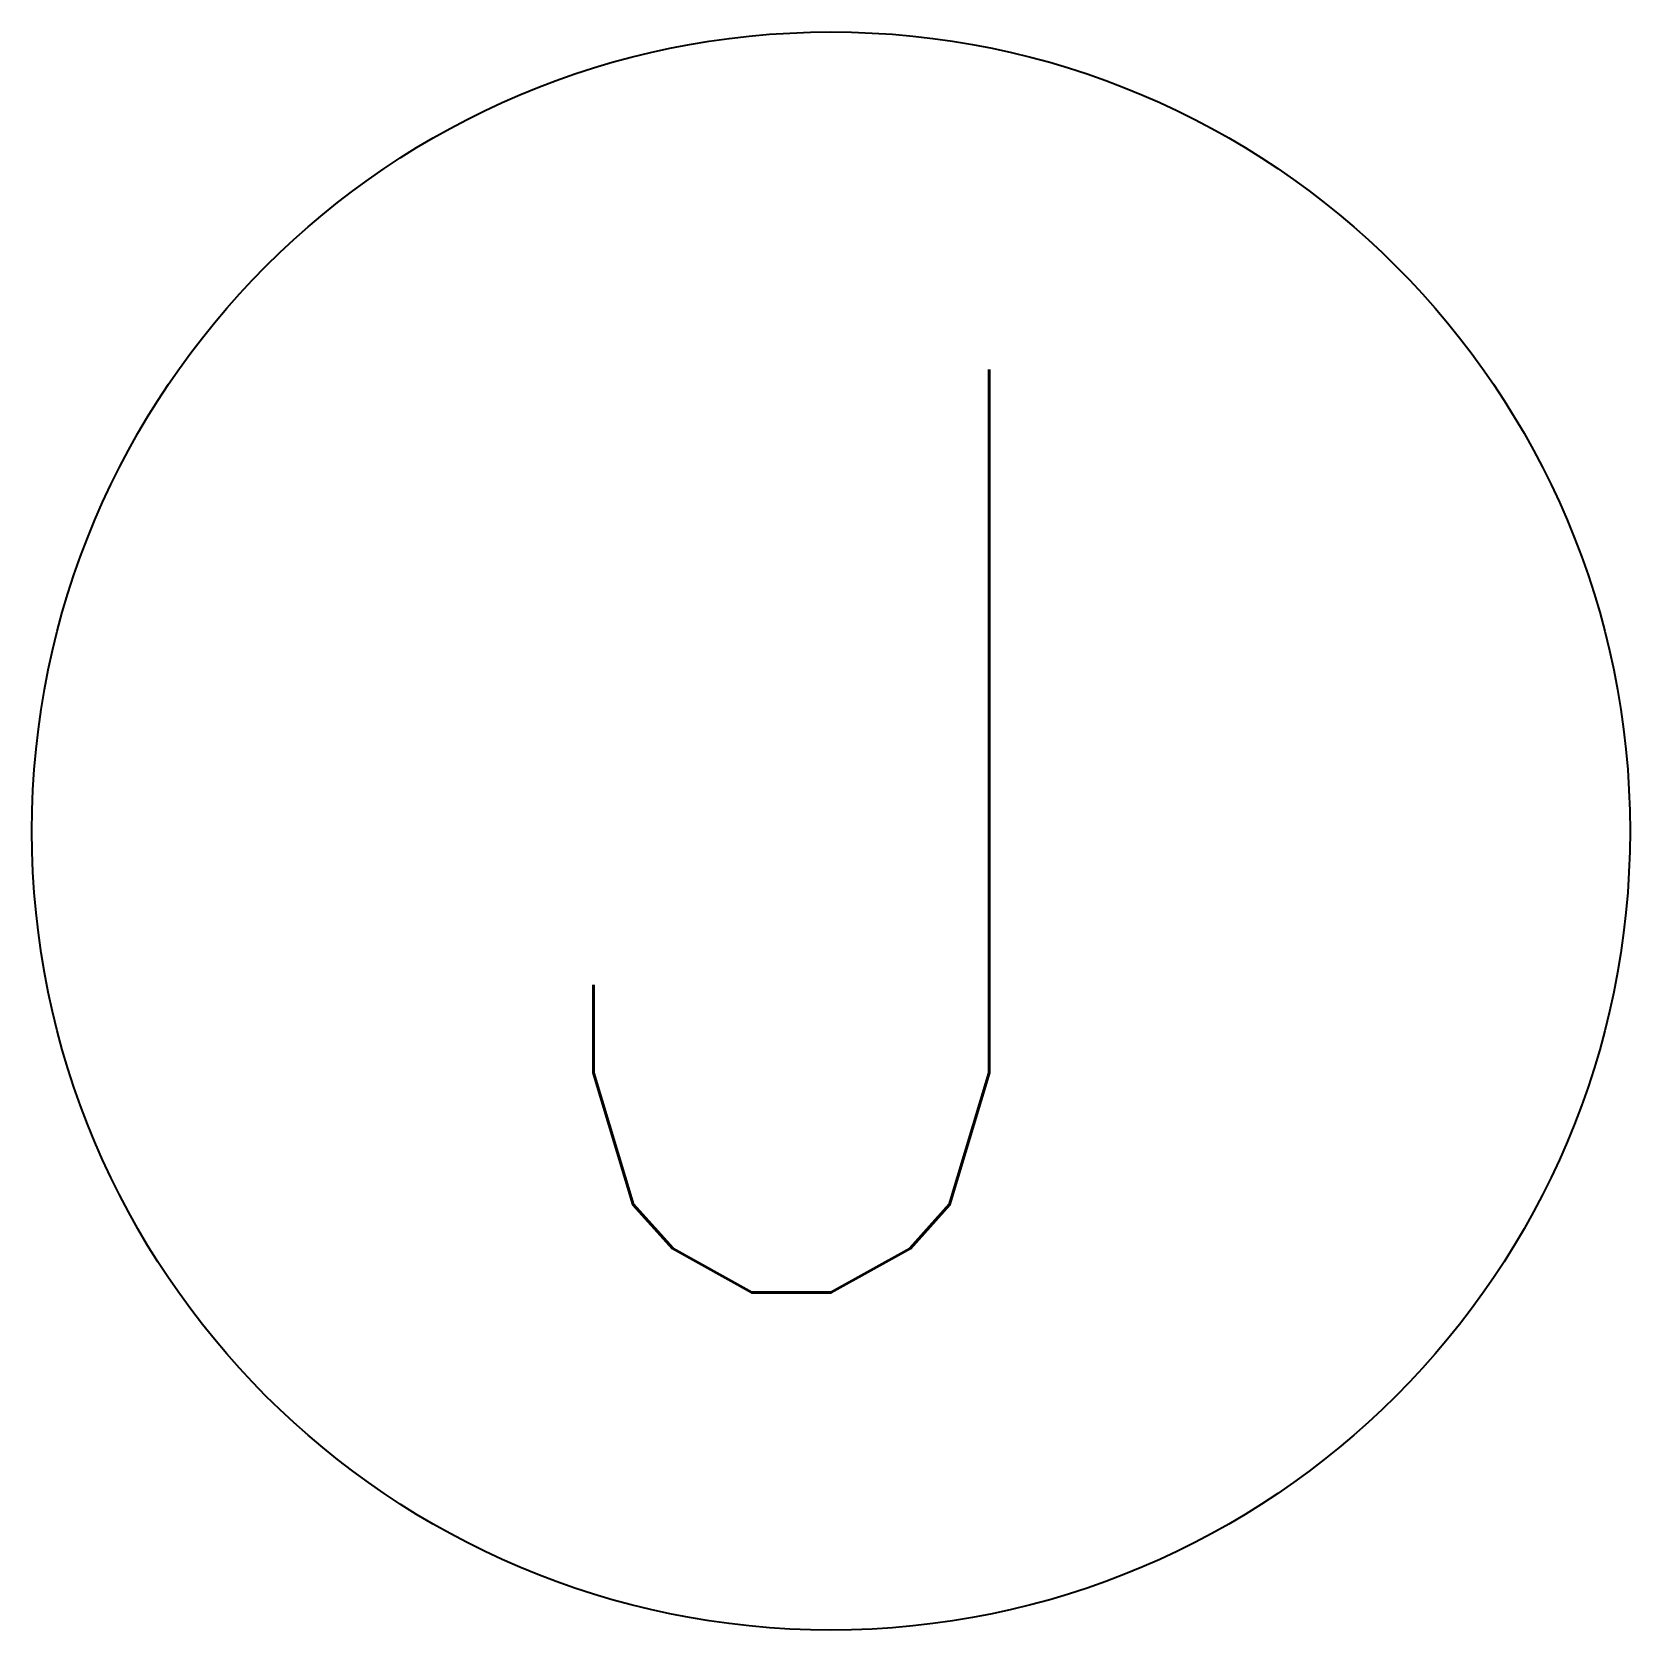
# Model space of a CAD drawing. Extents: x 1284.525 to 1284.688, y 387.51 to 387.672.
import ezdxf
from ezdxf.enums import TextEntityAlignment as Align

# ---------------------------------------------------------------- set-up
doc = ezdxf.new("R2010")
doc.units = 0
doc.header["$LTSCALE"] = 96
doc.header["$MEASUREMENT"] = 0
doc.layers.get('0').update_dxf_attribs({"linetype": 'CONTINUOUS'})
doc.styles.add('ROMANS', font='romans.shx', dxfattribs={"height": 9})

msp = doc.modelspace()

# ---------------------------------------------------------------- linework, layer by layer
msp.add_circle((1284.60634, 387.59099), 0.08116)

# ---------------------------------------------------------------- texts
at = {"color": 1, "style": 'ROMANS'}
msp.add_text('J', height=0.09375, dxfattribs=at).set_placement((1284.60634, 387.59099), align=Align.MIDDLE)

doc.saveas('drawing.dxf')
